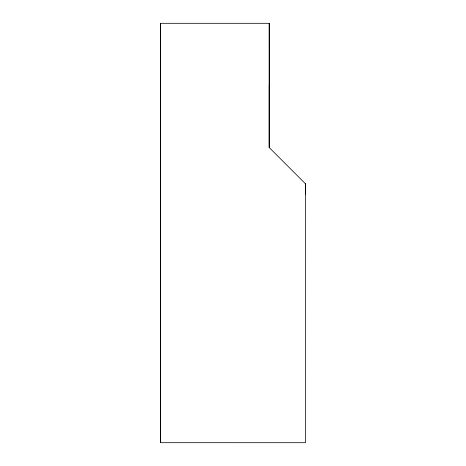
<?xml version="1.0" encoding="UTF-8"?>
<svg xmlns="http://www.w3.org/2000/svg" width="466" height="466" viewBox="0 0 466 466"><rect width="100%" height="100%" fill="white"/><g stroke="black" fill="none" stroke-linecap="round" stroke-linejoin="round"><path stroke-width="0.7" d="M305.469 193.955L305.469 183.802L305.498 442.7L160.502 442.694L160.514 23.306L269.249 23.312L269.249 147.576L305.498 183.825L305.498 193.978M269.243 85.441L269.243 147.576L269.226 23.3M160.502 442.694L160.514 23.306"/></g></svg>
